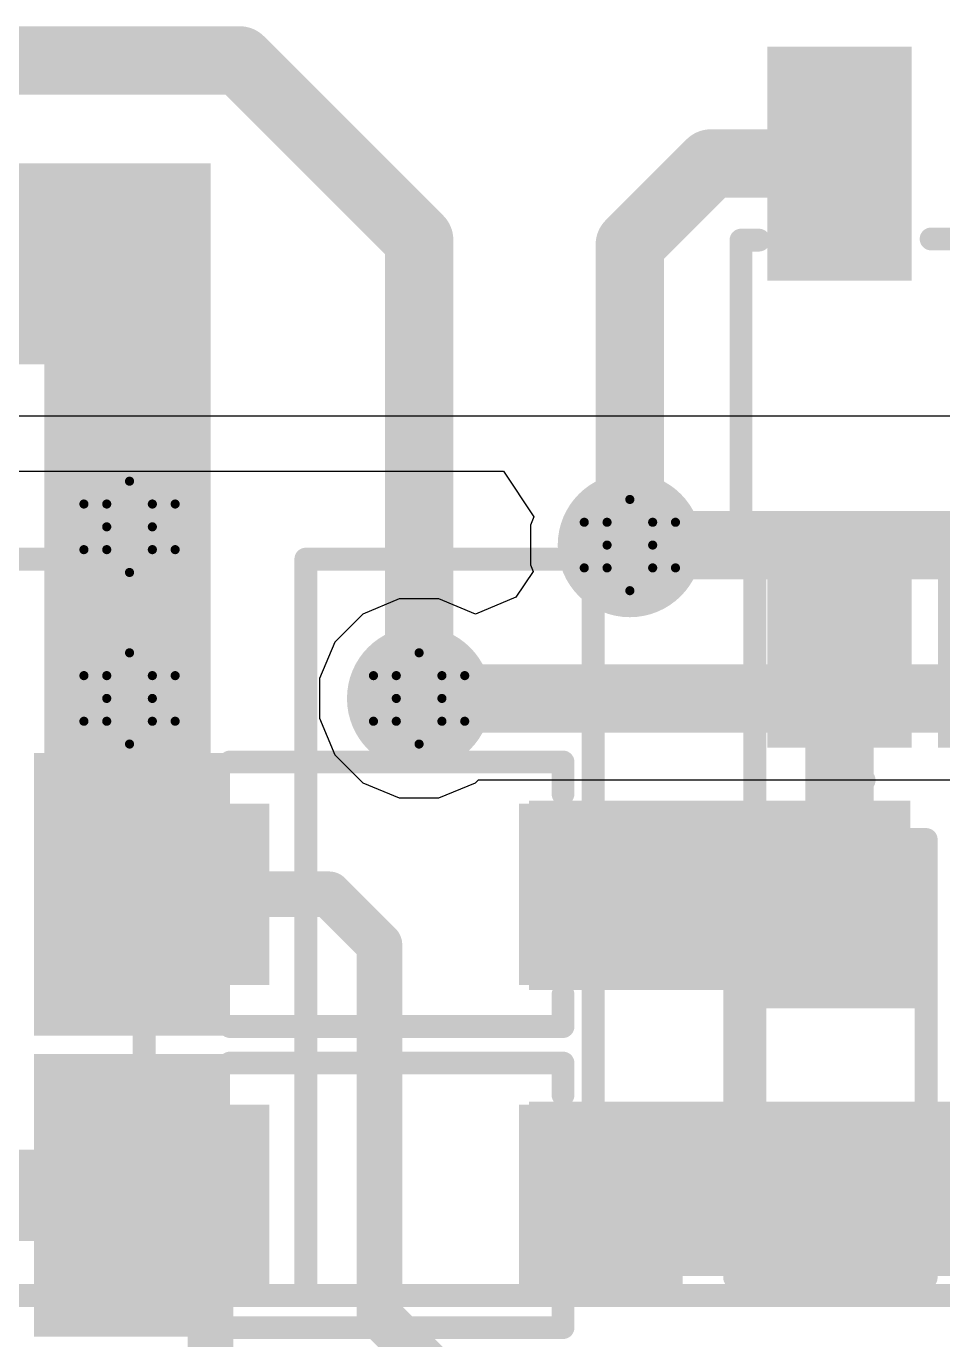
# Model space of a CAD drawing. Header units: inches. Extents: x -3 to 177, y -3 to 56.
# Drawn here: x 5.14 to 10.25, y 11.46 to 18.78 of the extents above; entities that cross this region are included whole.
import ezdxf

# ---------------------------------------------------------------- set-up
doc = ezdxf.new("R2010")
doc.units = ezdxf.units.IN
for name, color, linetype in [('Bottom Layer', 5, 'Continuous'), ('Bottom Overlay', 54, 'Continuous'), ('Bottom Solder', 6, 'Continuous'), ('Drill Drawing', 1, 'Continuous'), ('Top Layer', 1, 'Continuous'), ('Top Overlay', 2, 'Continuous'), ('Top Paste', 8, 'Continuous'), ('Top Solder', 216, 'Continuous'), ('Via Holes', 16, 'Continuous')]:
    doc.layers.add(name, color=color, linetype=linetype)

# ---------------------------------------------------------------- blocks, each defined once
blk = doc.blocks.new('SOT_23_5_1')
at = {"layer": 'Top Layer'}
for points in [[(-1.85, 1.25), (-0.75, 1.25), (-0.75, 0.65), (-1.85, 0.65)], [(0.75, 1.25), (1.85, 1.25), (1.85, 0.65), (0.75, 0.65)], [(-1.85, 0.3), (-0.75, 0.3), (-0.75, -0.3), (-1.85, -0.3)], [(-1.85, -0.65), (-0.75, -0.65), (-0.75, -1.25), (-1.85, -1.25)], [(0.75, -0.65), (1.85, -0.65), (1.85, -1.25), (0.75, -1.25)]]:
    blk.add_hatch(color=1, dxfattribs=at).paths.add_polyline_path(points)
at = {"layer": 'Top Paste'}
for points in [[(-1.85, 1.25), (-0.75, 1.25), (-0.75, 0.65), (-1.85, 0.65)], [(0.75, 1.25), (1.85, 1.25), (1.85, 0.65), (0.75, 0.65)], [(-1.85, 0.3), (-0.75, 0.3), (-0.75, -0.3), (-1.85, -0.3)], [(-1.85, -0.65), (-0.75, -0.65), (-0.75, -1.25), (-1.85, -1.25)], [(0.75, -0.65), (1.85, -0.65), (1.85, -1.25), (0.75, -1.25)]]:
    blk.add_hatch(color=8, dxfattribs=at).paths.add_polyline_path(points)
at = {"layer": 'Top Solder'}
for points in [[(-1.9516, 1.3516), (-0.6484, 1.3516), (-0.6484, 0.5484), (-1.9516, 0.5484)], [(0.6484, 1.3516), (1.9516, 1.3516), (1.9516, 0.5484), (0.6484, 0.5484)], [(-1.9516, 0.4016), (-0.6484, 0.4016), (-0.6484, -0.4016), (-1.9516, -0.4016)], [(-1.9516, -0.5484), (-0.6484, -0.5484), (-0.6484, -1.3516), (-1.9516, -1.3516)], [(0.6484, -0.5484), (1.9516, -0.5484), (1.9516, -1.3516), (0.6484, -1.3516)]]:
    blk.add_hatch(color=216, dxfattribs=at).paths.add_polyline_path(points)
at = {"layer": 'Top Overlay'}
for points in [[(-0.879, 1.4986, 0.127, 0.127, 0), (-0.879, 1.3986, 0.127, 0.127, 0)], [(-0.879, 1.4986, 0.127, 0.127, 0), (0.8736, 1.4986, 0.127, 0.127, 0)], [(0.8736, 1.4986, 0.127, 0.127, 0), (0.8736, 1.3986, 0.127, 0.127, 0)], [(-2.1336, 1.0668, 0.127, 0.127, 0), (-2.1336, 0.8128, 0.127, 0.127, 0)], [(-2.1336, 1.0668, 0.127, 0.127, 0), (-2.0066, 0.9398, 0.127, 0.127, 0)], [(-2.0066, 0.9398, 0.127, 0.127, 0), (-2.1336, 0.8128, 0.127, 0.127, 0)], [(0.88, 0.44, 0.127, 0.127, 0), (0.88, -0.418, 0.127, 0.127, 0)], [(-0.879, -1.3986, 0.127, 0.127, 0), (-0.879, -1.4986, 0.127, 0.127, 0)], [(0.8736, -1.3986, 0.127, 0.127, 0), (0.8736, -1.4986, 0.127, 0.127, 0)], [(-0.879, -1.4986, 0.127, 0.127, 0), (0.8736, -1.4986, 0.127, 0.127, 0)]]:
    blk.add_lwpolyline(points, format="xyseb", dxfattribs=at)
for points in [[(-0.9108, 1.4986, 0.0635, 0.0635, 1), (-0.8473, 1.4986, 0.0635, 0.0635, 1)], [(-0.9108, 1.4986, 0.0635, 0.0635, 1), (-0.8473, 1.4986, 0.0635, 0.0635, 1)], [(0.8418, 1.4986, 0.0635, 0.0635, 1), (0.9053, 1.4986, 0.0635, 0.0635, 1)], [(0.8418, 1.4986, 0.0635, 0.0635, 1), (0.9053, 1.4986, 0.0635, 0.0635, 1)], [(-0.9108, 1.3986, 0.0635, 0.0635, 1), (-0.8473, 1.3986, 0.0635, 0.0635, 1)], [(0.8418, 1.3986, 0.0635, 0.0635, 1), (0.9053, 1.3986, 0.0635, 0.0635, 1)], [(-2.1654, 1.0668, 0.0635, 0.0635, 1), (-2.1019, 1.0668, 0.0635, 0.0635, 1)], [(-2.1654, 1.0668, 0.0635, 0.0635, 1), (-2.1019, 1.0668, 0.0635, 0.0635, 1)], [(-2.0383, 0.9398, 0.0635, 0.0635, 1), (-1.9748, 0.9398, 0.0635, 0.0635, 1)], [(-2.0383, 0.9398, 0.0635, 0.0635, 1), (-1.9748, 0.9398, 0.0635, 0.0635, 1)], [(-2.1654, 0.8128, 0.0635, 0.0635, 1), (-2.1019, 0.8128, 0.0635, 0.0635, 1)], [(-2.1654, 0.8128, 0.0635, 0.0635, 1), (-2.1019, 0.8128, 0.0635, 0.0635, 1)], [(0.8483, 0.44, 0.0635, 0.0635, 1), (0.9118, 0.44, 0.0635, 0.0635, 1)], [(0.8483, -0.418, 0.0635, 0.0635, 1), (0.9118, -0.418, 0.0635, 0.0635, 1)], [(-0.9108, -1.3986, 0.0635, 0.0635, 1), (-0.8473, -1.3986, 0.0635, 0.0635, 1)], [(0.8418, -1.3986, 0.0635, 0.0635, 1), (0.9053, -1.3986, 0.0635, 0.0635, 1)], [(-0.9108, -1.4986, 0.0635, 0.0635, 1), (-0.8473, -1.4986, 0.0635, 0.0635, 1)], [(-0.9108, -1.4986, 0.0635, 0.0635, 1), (-0.8473, -1.4986, 0.0635, 0.0635, 1)], [(0.8418, -1.4986, 0.0635, 0.0635, 1), (0.9053, -1.4986, 0.0635, 0.0635, 1)], [(0.8418, -1.4986, 0.0635, 0.0635, 1), (0.9053, -1.4986, 0.0635, 0.0635, 1)]]:
    blk.add_lwpolyline(points, format="xyseb", close=True, dxfattribs=at)
blk = doc.blocks.new('SOD_323_8')
at = {"layer": 'Top Layer'}
for points in [[(-0.75, -0.45), (-1.55, -0.45), (-1.55, 0.45), (-0.75, 0.45)], [(1.55, -0.45), (0.75, -0.45), (0.75, 0.45), (1.55, 0.45)]]:
    blk.add_hatch(color=1, dxfattribs=at).paths.add_polyline_path(points)
at = {"layer": 'Top Overlay'}
for points in [[(-2.0066, 0.4826), (-0.9144, 0.4826), (-0.9144, 0.7874), (-2.0066, 0.7874)], [(-2.0066, -0.508), (-1.5748, -0.508), (-1.5748, 0.508), (-2.0066, 0.508)], [(-2.0066, -0.7874), (-0.9144, -0.7874), (-0.9144, -0.4826), (-2.0066, -0.4826)]]:
    blk.add_hatch(color=2, dxfattribs=at).paths.add_polyline_path(points)
at = {"layer": 'Top Paste'}
for points in [[(-0.75, -0.45), (-1.55, -0.45), (-1.55, 0.45), (-0.75, 0.45)], [(1.55, -0.45), (0.75, -0.45), (0.75, 0.45), (1.55, 0.45)]]:
    blk.add_hatch(color=8, dxfattribs=at).paths.add_polyline_path(points)
at = {"layer": 'Top Solder'}
for points in [[(-0.695, -0.505), (-1.605, -0.505), (-1.605, 0.505), (-0.695, 0.505)], [(1.605, -0.505), (0.695, -0.505), (0.695, 0.505), (1.605, 0.505)]]:
    blk.add_hatch(color=216, dxfattribs=at).paths.add_polyline_path(points)
at = {"layer": 'Top Overlay'}
for points in [[(-0.9144, 0.7366, 0.127, 0.127, 0), (0.9398, 0.7366, 0.127, 0.127, 0)], [(0.9398, 0.5588, 0.127, 0.127, 0), (0.9398, 0.7366, 0.127, 0.127, 0)], [(0.9398, -0.7366, 0.127, 0.127, 0), (0.9398, -0.5588, 0.127, 0.127, 0)], [(-0.9144, -0.7366, 0.127, 0.127, 0), (0.9398, -0.7366, 0.127, 0.127, 0)]]:
    blk.add_lwpolyline(points, format="xyseb", dxfattribs=at)
for points in [[(-0.9461, 0.7366, 0.0635, 0.0635, 1), (-0.8827, 0.7366, 0.0635, 0.0635, 1)], [(0.908, 0.7366, 0.0635, 0.0635, 1), (0.9715, 0.7366, 0.0635, 0.0635, 1)], [(0.908, 0.7366, 0.0635, 0.0635, 1), (0.9715, 0.7366, 0.0635, 0.0635, 1)], [(0.908, 0.5588, 0.0635, 0.0635, 1), (0.9715, 0.5588, 0.0635, 0.0635, 1)], [(0.908, -0.5588, 0.0635, 0.0635, 1), (0.9715, -0.5588, 0.0635, 0.0635, 1)], [(-0.9461, -0.7366, 0.0635, 0.0635, 1), (-0.8827, -0.7366, 0.0635, 0.0635, 1)], [(0.908, -0.7366, 0.0635, 0.0635, 1), (0.9715, -0.7366, 0.0635, 0.0635, 1)], [(0.908, -0.7366, 0.0635, 0.0635, 1), (0.9715, -0.7366, 0.0635, 0.0635, 1)]]:
    blk.add_lwpolyline(points, format="xyseb", close=True, dxfattribs=at)
blk = doc.blocks.new('SOD_323_9')
at = {"layer": 'Top Layer'}
for points in [[(-0.75, -0.45), (-1.55, -0.45), (-1.55, 0.45), (-0.75, 0.45)], [(1.55, -0.45), (0.75, -0.45), (0.75, 0.45), (1.55, 0.45)]]:
    blk.add_hatch(color=1, dxfattribs=at).paths.add_polyline_path(points)
at = {"layer": 'Top Overlay'}
for points in [[(-2.0066, 0.4826), (-0.9144, 0.4826), (-0.9144, 0.7874), (-2.0066, 0.7874)], [(-2.0066, -0.508), (-1.5748, -0.508), (-1.5748, 0.508), (-2.0066, 0.508)], [(-2.0066, -0.7874), (-0.9144, -0.7874), (-0.9144, -0.4826), (-2.0066, -0.4826)]]:
    blk.add_hatch(color=2, dxfattribs=at).paths.add_polyline_path(points)
at = {"layer": 'Top Paste'}
for points in [[(-0.75, -0.45), (-1.55, -0.45), (-1.55, 0.45), (-0.75, 0.45)], [(1.55, -0.45), (0.75, -0.45), (0.75, 0.45), (1.55, 0.45)]]:
    blk.add_hatch(color=8, dxfattribs=at).paths.add_polyline_path(points)
at = {"layer": 'Top Solder'}
for points in [[(-0.695, -0.505), (-1.605, -0.505), (-1.605, 0.505), (-0.695, 0.505)], [(1.605, -0.505), (0.695, -0.505), (0.695, 0.505), (1.605, 0.505)]]:
    blk.add_hatch(color=216, dxfattribs=at).paths.add_polyline_path(points)
at = {"layer": 'Top Overlay'}
for points in [[(-0.9144, 0.7366, 0.127, 0.127, 0), (0.9398, 0.7366, 0.127, 0.127, 0)], [(0.9398, 0.5588, 0.127, 0.127, 0), (0.9398, 0.7366, 0.127, 0.127, 0)], [(0.9398, -0.7366, 0.127, 0.127, 0), (0.9398, -0.5588, 0.127, 0.127, 0)], [(-0.9144, -0.7366, 0.127, 0.127, 0), (0.9398, -0.7366, 0.127, 0.127, 0)]]:
    blk.add_lwpolyline(points, format="xyseb", dxfattribs=at)
for points in [[(-0.9461, 0.7366, 0.0635, 0.0635, 1), (-0.8827, 0.7366, 0.0635, 0.0635, 1)], [(0.908, 0.7366, 0.0635, 0.0635, 1), (0.9715, 0.7366, 0.0635, 0.0635, 1)], [(0.908, 0.7366, 0.0635, 0.0635, 1), (0.9715, 0.7366, 0.0635, 0.0635, 1)], [(0.908, 0.5588, 0.0635, 0.0635, 1), (0.9715, 0.5588, 0.0635, 0.0635, 1)], [(0.908, -0.5588, 0.0635, 0.0635, 1), (0.9715, -0.5588, 0.0635, 0.0635, 1)], [(-0.9461, -0.7366, 0.0635, 0.0635, 1), (-0.8827, -0.7366, 0.0635, 0.0635, 1)], [(0.908, -0.7366, 0.0635, 0.0635, 1), (0.9715, -0.7366, 0.0635, 0.0635, 1)], [(0.908, -0.7366, 0.0635, 0.0635, 1), (0.9715, -0.7366, 0.0635, 0.0635, 1)]]:
    blk.add_lwpolyline(points, format="xyseb", close=True, dxfattribs=at)
blk = doc.blocks.new('R___0603_15')
at = {"layer": 'Top Layer'}
for points in [[(-0.381, 0.4445), (-0.381, -0.4445), (-1.143, -0.4445), (-1.143, 0.4445)], [(1.143, 0.4445), (1.143, -0.4445), (0.381, -0.4445), (0.381, 0.4445)]]:
    blk.add_hatch(color=1, dxfattribs=at).paths.add_polyline_path(points)
at = {"layer": 'Top Paste'}
for points in [[(-0.381, 0.4445), (-0.381, -0.4445), (-1.143, -0.4445), (-1.143, 0.4445)], [(1.143, 0.4445), (1.143, -0.4445), (0.381, -0.4445), (0.381, 0.4445)]]:
    blk.add_hatch(color=8, dxfattribs=at).paths.add_polyline_path(points)
at = {"layer": 'Top Solder'}
for points in [[(-0.2794, 0.5461), (-0.2794, -0.5461), (-1.2446, -0.5461), (-1.2446, 0.5461)], [(1.2446, 0.5461), (1.2446, -0.5461), (0.2794, -0.5461), (0.2794, 0.5461)]]:
    blk.add_hatch(color=216, dxfattribs=at).paths.add_polyline_path(points)
at = {"layer": 'Top Overlay'}
for points in [[(-1.2192, 0.5334, 0.127, 0.127, 0), (1.2192, 0.5334, 0.127, 0.127, 0)], [(-1.2192, 0.5334, 0.127, 0.127, 0), (-1.2192, -0.5334, 0.127, 0.127, 0)], [(1.2192, 0.5334, 0.127, 0.127, 0), (1.2192, -0.5334, 0.127, 0.127, 0)], [(-1.2192, -0.5334, 0.127, 0.127, 0), (1.2192, -0.5334, 0.127, 0.127, 0)]]:
    blk.add_lwpolyline(points, format="xyseb", dxfattribs=at)
for points in [[(-1.25095, 0.5334, 0.0635, 0.0635, 1), (-1.18745, 0.5334, 0.0635, 0.0635, 1)], [(-1.25095, 0.5334, 0.0635, 0.0635, 1), (-1.18745, 0.5334, 0.0635, 0.0635, 1)], [(1.18745, 0.5334, 0.0635, 0.0635, 1), (1.25095, 0.5334, 0.0635, 0.0635, 1)], [(1.18745, 0.5334, 0.0635, 0.0635, 1), (1.25095, 0.5334, 0.0635, 0.0635, 1)], [(-1.25095, -0.5334, 0.0635, 0.0635, 1), (-1.18745, -0.5334, 0.0635, 0.0635, 1)], [(-1.25095, -0.5334, 0.0635, 0.0635, 1), (-1.18745, -0.5334, 0.0635, 0.0635, 1)], [(1.18745, -0.5334, 0.0635, 0.0635, 1), (1.25095, -0.5334, 0.0635, 0.0635, 1)], [(1.18745, -0.5334, 0.0635, 0.0635, 1), (1.25095, -0.5334, 0.0635, 0.0635, 1)]]:
    blk.add_lwpolyline(points, format="xyseb", close=True, dxfattribs=at)
blk = doc.blocks.new('B01_A_7P_R4_MALE_B_20')
at = {"layer": 'Bottom Overlay'}
for points in [[(-5.8, 6.8112, 0.127, 0.127, 0), (-4.2, 6.8112, 0.127, 0.127, 0)], [(-4.2, 2.7112, 0.127, 0.127, 0), (-4.2, 6.8112, 0.127, 0.127, 0)], [(-3.3, 6.8112, 0.127, 0.127, 0), (-1.7, 6.8112, 0.127, 0.127, 0)], [(-3.3, 2.7112, 0.127, 0.127, 0), (-3.3, 6.8112, 0.127, 0.127, 0)], [(-1.7, 2.7112, 0.127, 0.127, 0), (-1.7, 6.8112, 0.127, 0.127, 0)], [(-0.8, 6.8112, 0.127, 0.127, 0), (0.8, 6.8112, 0.127, 0.127, 0)], [(-0.8, 2.7112, 0.127, 0.127, 0), (-0.8, 6.8112, 0.127, 0.127, 0)], [(-9.75, 2.7112, 0.127, 0.127, 0), (0, 2.7112, 0.127, 0.127, 0)], [(0, 2.7112, 0.127, 0.127, 0), (9.75, 2.7112, 0.127, 0.127, 0)]]:
    blk.add_lwpolyline(points, format="xyseb", dxfattribs=at)
for points in [[(-4.2317, 6.8112, 0.0635, 0.0635, 1), (-4.1682, 6.8112, 0.0635, 0.0635, 1)], [(-4.2317, 6.8112, 0.0635, 0.0635, 1), (-4.1682, 6.8112, 0.0635, 0.0635, 1)], [(-3.3318, 6.8112, 0.0635, 0.0635, 1), (-3.2683, 6.8112, 0.0635, 0.0635, 1)], [(-3.3318, 6.8112, 0.0635, 0.0635, 1), (-3.2683, 6.8112, 0.0635, 0.0635, 1)], [(-1.7317, 6.8112, 0.0635, 0.0635, 1), (-1.6682, 6.8112, 0.0635, 0.0635, 1)], [(-1.7317, 6.8112, 0.0635, 0.0635, 1), (-1.6682, 6.8112, 0.0635, 0.0635, 1)], [(-0.8318, 6.8112, 0.0635, 0.0635, 1), (-0.7683, 6.8112, 0.0635, 0.0635, 1)], [(-0.8318, 6.8112, 0.0635, 0.0635, 1), (-0.7683, 6.8112, 0.0635, 0.0635, 1)], [(-4.2317, 2.7112, 0.0635, 0.0635, 1), (-4.1682, 2.7112, 0.0635, 0.0635, 1)], [(-3.3318, 2.7112, 0.0635, 0.0635, 1), (-3.2683, 2.7112, 0.0635, 0.0635, 1)], [(-1.7317, 2.7112, 0.0635, 0.0635, 1), (-1.6682, 2.7112, 0.0635, 0.0635, 1)], [(-0.8318, 2.7112, 0.0635, 0.0635, 1), (-0.7683, 2.7112, 0.0635, 0.0635, 1)], [(-0.0318, 2.7112, 0.0635, 0.0635, 1), (0.0318, 2.7112, 0.0635, 0.0635, 1)], [(-0.0318, 2.7112, 0.0635, 0.0635, 1), (0.0318, 2.7112, 0.0635, 0.0635, 1)]]:
    blk.add_lwpolyline(points, format="xyseb", close=True, dxfattribs=at)

msp = doc.modelspace()

# ---------------------------------------------------------------- hatches: boundary and pattern name
at = {"layer": 'Bottom Layer'}
h = msp.add_hatch(color=5, dxfattribs=at)
edge = h.paths.add_edge_path()
edge.add_arc((5.7183, 15.991), 0.3, 0, 360)
h = msp.add_hatch(color=5, dxfattribs=at)
edge = h.paths.add_edge_path()
edge.add_arc((8.504, 15.8894), 0.3, 0, 360)
h = msp.add_hatch(color=5, dxfattribs=at)
edge = h.paths.add_edge_path()
edge.add_arc((5.7183, 15.0355), 0.3, 0, 360)
h = msp.add_hatch(color=5, dxfattribs=at)
edge = h.paths.add_edge_path()
edge.add_arc((7.3305, 15.0355), 0.3, 0, 360)
at = {"layer": 'Bottom Solder'}
h = msp.add_hatch(color=6, dxfattribs=at)
edge = h.paths.add_edge_path()
edge.add_arc((5.7183, 15.991), 0.4016, 0, 360)
h = msp.add_hatch(color=6, dxfattribs=at)
edge = h.paths.add_edge_path()
edge.add_arc((8.504, 15.8894), 0.4016, 0, 360)
h = msp.add_hatch(color=6, dxfattribs=at)
edge = h.paths.add_edge_path()
edge.add_arc((5.7183, 15.0355), 0.4016, 0, 360)
h = msp.add_hatch(color=6, dxfattribs=at)
edge = h.paths.add_edge_path()
edge.add_arc((7.3305, 15.0355), 0.4016, 0, 360)
at = {"layer": 'Top Layer'}
for points in [[(2.7546, 16.8958), (6.1691, 16.8958), (6.1691, 18.0145), (2.7546, 18.0145)], [(5.2445, 14.7309), (6.1691, 14.7309), (6.1691, 18.0145), (5.2445, 18.0145)], [(7.9421, 13.4118), (10.065, 13.4118), (10.065, 14.4659), (7.9421, 14.4659)], [(7.9421, 11.8188), (11.2078, 11.8188), (11.2078, 12.7895), (7.9421, 12.7895)]]:
    msp.add_hatch(color=1, dxfattribs=at).paths.add_polyline_path(points)
h = msp.add_hatch(color=1, dxfattribs=at)
edge = h.paths.add_edge_path()
edge.add_arc((5.7183, 15.991), 0.3, 0, 360)
h = msp.add_hatch(color=1, dxfattribs=at)
edge = h.paths.add_edge_path()
edge.add_arc((8.504, 15.8894), 0.3, 0, 360)
h = msp.add_hatch(color=1, dxfattribs=at)
edge = h.paths.add_edge_path()
edge.add_arc((5.7183, 15.0355), 0.3, 0, 360)
h = msp.add_hatch(color=1, dxfattribs=at)
edge = h.paths.add_edge_path()
edge.add_arc((7.3305, 15.0355), 0.3, 0, 360)
at = {"layer": 'Top Solder'}
h = msp.add_hatch(color=216, dxfattribs=at)
edge = h.paths.add_edge_path()
edge.add_arc((5.7183, 15.991), 0.4016, 0, 360)
h = msp.add_hatch(color=216, dxfattribs=at)
edge = h.paths.add_edge_path()
edge.add_arc((8.504, 15.8894), 0.4016, 0, 360)
h = msp.add_hatch(color=216, dxfattribs=at)
edge = h.paths.add_edge_path()
edge.add_arc((5.7183, 15.0355), 0.4016, 0, 360)
h = msp.add_hatch(color=216, dxfattribs=at)
edge = h.paths.add_edge_path()
edge.add_arc((7.3305, 15.0355), 0.4016, 0, 360)
at = {"layer": 'Via Holes'}
h = msp.add_hatch(color=7, dxfattribs=at)
edge = h.paths.add_edge_path()
edge.add_arc((5.7183, 15.991), 0.15, 0, 360)
h = msp.add_hatch(color=7, dxfattribs=at)
edge = h.paths.add_edge_path()
edge.add_arc((8.504, 15.8894), 0.15, 0, 360)
h = msp.add_hatch(color=7, dxfattribs=at)
edge = h.paths.add_edge_path()
edge.add_arc((5.7183, 15.0355), 0.15, 0, 360)
h = msp.add_hatch(color=7, dxfattribs=at)
edge = h.paths.add_edge_path()
edge.add_arc((7.3305, 15.0355), 0.15, 0, 360)

# ---------------------------------------------------------------- linework, layer by layer
at = {"layer": 'Bottom Layer'}
for p, q in [((22.241, 16.6064), (1.7066, 16.6064)), ((2.0519, 16.3016), (7.8009, 16.3016)), ((7.8009, 16.3016), (7.9699, 16.0476)), ((7.9699, 16.0476), (7.95, 15.9996)), ((7.95, 15.9996), (7.95, 15.7792)), ((7.9651, 15.7427), (7.8691, 15.599)), ((7.95, 15.7792), (7.9651, 15.7427)), ((7.2203, 15.5895), (7.0167, 15.5052)), ((7.4407, 15.5895), (7.2203, 15.5895)), ((7.6443, 15.5052), (7.4407, 15.5895)), ((7.8691, 15.599), (7.6443, 15.5052)), ((7.0167, 15.5052), (6.8609, 15.3493)), ((6.8609, 15.3493), (6.7765, 15.1457)), ((6.7765, 15.1457), (6.7765, 14.9253)), ((6.7765, 14.9253), (6.8609, 14.7217)), ((6.8609, 14.7217), (7.0167, 14.5659)), ((7.0167, 14.5659), (7.2203, 14.4815)), ((7.4407, 14.4815), (7.6443, 14.5659)), ((7.6443, 14.5659), (7.6608, 14.5823)), ((7.6608, 14.5823), (16.3603, 14.5823)), ((7.2203, 14.4815), (7.4407, 14.4815))]:
    msp.add_line(p, q, dxfattribs=at)
for points in [[(8.504, 15.8894, 0.381, 0.381, 0), (17.1108, 15.8894, 0.381, 0.381, 0)], [(7.3305, 15.0355, 0.381, 0.381, 0), (16.6905, 15.0355, 0.381, 0.381, 0)]]:
    msp.add_lwpolyline(points, format="xyseb", dxfattribs=at)
for points in [[(8.4088, 15.8894, 0.1905, 0.1905, 1), (8.5993, 15.8894, 0.1905, 0.1905, 1)], [(7.2353, 15.0355, 0.1905, 0.1905, 1), (7.4258, 15.0355, 0.1905, 0.1905, 1)]]:
    msp.add_lwpolyline(points, format="xyseb", close=True, dxfattribs=at)
at = {"layer": 'Drill Drawing'}
for points in [[(5.5913, 16.118, 0.0508, 0.0508, 0), (5.7183, 16.245, 0.0508, 0.0508, 0)], [(5.7183, 16.245, 0.0508, 0.0508, 0), (5.8453, 16.118, 0.0508, 0.0508, 0)], [(8.377, 16.0164, 0.0508, 0.0508, 0), (8.504, 16.1434, 0.0508, 0.0508, 0)], [(8.504, 16.1434, 0.0508, 0.0508, 0), (8.631, 16.0164, 0.0508, 0.0508, 0)], [(5.4643, 16.118, 0.0508, 0.0508, 0), (5.5913, 15.991, 0.0508, 0.0508, 0)], [(5.4643, 16.118, 0.0508, 0.0508, 0), (5.5913, 16.118, 0.0508, 0.0508, 0)], [(5.8453, 16.118, 0.0508, 0.0508, 0), (5.9723, 16.118, 0.0508, 0.0508, 0)], [(5.8453, 15.991, 0.0508, 0.0508, 0), (5.9723, 16.118, 0.0508, 0.0508, 0)], [(5.4643, 15.864, 0.0508, 0.0508, 0), (5.5913, 15.991, 0.0508, 0.0508, 0)], [(5.8453, 15.991, 0.0508, 0.0508, 0), (5.9723, 15.864, 0.0508, 0.0508, 0)], [(8.25, 16.0164, 0.0508, 0.0508, 0), (8.377, 15.8894, 0.0508, 0.0508, 0)], [(8.25, 16.0164, 0.0508, 0.0508, 0), (8.377, 16.0164, 0.0508, 0.0508, 0)], [(8.631, 16.0164, 0.0508, 0.0508, 0), (8.758, 16.0164, 0.0508, 0.0508, 0)], [(8.631, 15.8894, 0.0508, 0.0508, 0), (8.758, 16.0164, 0.0508, 0.0508, 0)], [(5.4643, 15.864, 0.0508, 0.0508, 0), (5.5913, 15.864, 0.0508, 0.0508, 0)], [(5.5913, 15.864, 0.0508, 0.0508, 0), (5.7183, 15.737, 0.0508, 0.0508, 0)], [(5.7183, 15.737, 0.0508, 0.0508, 0), (5.8453, 15.864, 0.0508, 0.0508, 0)], [(5.8453, 15.864, 0.0508, 0.0508, 0), (5.9723, 15.864, 0.0508, 0.0508, 0)], [(8.25, 15.7624, 0.0508, 0.0508, 0), (8.377, 15.8894, 0.0508, 0.0508, 0)], [(8.631, 15.8894, 0.0508, 0.0508, 0), (8.758, 15.7624, 0.0508, 0.0508, 0)], [(8.25, 15.7624, 0.0508, 0.0508, 0), (8.377, 15.7624, 0.0508, 0.0508, 0)], [(8.377, 15.7624, 0.0508, 0.0508, 0), (8.504, 15.6354, 0.0508, 0.0508, 0)], [(8.504, 15.6354, 0.0508, 0.0508, 0), (8.631, 15.7624, 0.0508, 0.0508, 0)], [(8.631, 15.7624, 0.0508, 0.0508, 0), (8.758, 15.7624, 0.0508, 0.0508, 0)], [(5.5913, 15.1625, 0.0508, 0.0508, 0), (5.7183, 15.2895, 0.0508, 0.0508, 0)], [(5.7183, 15.2895, 0.0508, 0.0508, 0), (5.8453, 15.1625, 0.0508, 0.0508, 0)], [(7.2035, 15.1625, 0.0508, 0.0508, 0), (7.3305, 15.2895, 0.0508, 0.0508, 0)], [(7.3305, 15.2895, 0.0508, 0.0508, 0), (7.4575, 15.1625, 0.0508, 0.0508, 0)], [(5.4643, 15.1625, 0.0508, 0.0508, 0), (5.5913, 15.0355, 0.0508, 0.0508, 0)], [(5.4643, 15.1625, 0.0508, 0.0508, 0), (5.5913, 15.1625, 0.0508, 0.0508, 0)], [(5.8453, 15.1625, 0.0508, 0.0508, 0), (5.9723, 15.1625, 0.0508, 0.0508, 0)], [(5.8453, 15.0355, 0.0508, 0.0508, 0), (5.9723, 15.1625, 0.0508, 0.0508, 0)], [(7.0765, 15.1625, 0.0508, 0.0508, 0), (7.2035, 15.0355, 0.0508, 0.0508, 0)], [(7.0765, 15.1625, 0.0508, 0.0508, 0), (7.2035, 15.1625, 0.0508, 0.0508, 0)], [(7.4575, 15.1625, 0.0508, 0.0508, 0), (7.5845, 15.1625, 0.0508, 0.0508, 0)], [(7.4575, 15.0355, 0.0508, 0.0508, 0), (7.5845, 15.1625, 0.0508, 0.0508, 0)], [(5.4643, 14.9085, 0.0508, 0.0508, 0), (5.5913, 15.0355, 0.0508, 0.0508, 0)], [(5.8453, 15.0355, 0.0508, 0.0508, 0), (5.9723, 14.9085, 0.0508, 0.0508, 0)], [(7.0765, 14.9085, 0.0508, 0.0508, 0), (7.2035, 15.0355, 0.0508, 0.0508, 0)], [(7.4575, 15.0355, 0.0508, 0.0508, 0), (7.5845, 14.9085, 0.0508, 0.0508, 0)], [(5.4643, 14.9085, 0.0508, 0.0508, 0), (5.5913, 14.9085, 0.0508, 0.0508, 0)], [(5.5913, 14.9085, 0.0508, 0.0508, 0), (5.7183, 14.7815, 0.0508, 0.0508, 0)], [(5.7183, 14.7815, 0.0508, 0.0508, 0), (5.8453, 14.9085, 0.0508, 0.0508, 0)], [(5.8453, 14.9085, 0.0508, 0.0508, 0), (5.9723, 14.9085, 0.0508, 0.0508, 0)], [(7.0765, 14.9085, 0.0508, 0.0508, 0), (7.2035, 14.9085, 0.0508, 0.0508, 0)], [(7.2035, 14.9085, 0.0508, 0.0508, 0), (7.3305, 14.7815, 0.0508, 0.0508, 0)], [(7.3305, 14.7815, 0.0508, 0.0508, 0), (7.4575, 14.9085, 0.0508, 0.0508, 0)], [(7.4575, 14.9085, 0.0508, 0.0508, 0), (7.5845, 14.9085, 0.0508, 0.0508, 0)]]:
    msp.add_lwpolyline(points, format="xyseb", dxfattribs=at)
for points in [[(5.7056, 16.245, 0.0254, 0.0254, 1), (5.731, 16.245, 0.0254, 0.0254, 1)], [(5.7056, 16.245, 0.0254, 0.0254, 1), (5.731, 16.245, 0.0254, 0.0254, 1)], [(8.4913, 16.1434, 0.0254, 0.0254, 1), (8.5167, 16.1434, 0.0254, 0.0254, 1)], [(8.4913, 16.1434, 0.0254, 0.0254, 1), (8.5167, 16.1434, 0.0254, 0.0254, 1)], [(5.4516, 16.118, 0.0254, 0.0254, 1), (5.477, 16.118, 0.0254, 0.0254, 1)], [(5.4516, 16.118, 0.0254, 0.0254, 1), (5.477, 16.118, 0.0254, 0.0254, 1)], [(5.5786, 16.118, 0.0254, 0.0254, 1), (5.604, 16.118, 0.0254, 0.0254, 1)], [(5.5786, 16.118, 0.0254, 0.0254, 1), (5.604, 16.118, 0.0254, 0.0254, 1)], [(5.8326, 16.118, 0.0254, 0.0254, 1), (5.858, 16.118, 0.0254, 0.0254, 1)], [(5.8326, 16.118, 0.0254, 0.0254, 1), (5.858, 16.118, 0.0254, 0.0254, 1)], [(5.9596, 16.118, 0.0254, 0.0254, 1), (5.985, 16.118, 0.0254, 0.0254, 1)], [(5.9596, 16.118, 0.0254, 0.0254, 1), (5.985, 16.118, 0.0254, 0.0254, 1)], [(5.5786, 15.991, 0.0254, 0.0254, 1), (5.604, 15.991, 0.0254, 0.0254, 1)], [(5.5786, 15.991, 0.0254, 0.0254, 1), (5.604, 15.991, 0.0254, 0.0254, 1)], [(5.8326, 15.991, 0.0254, 0.0254, 1), (5.858, 15.991, 0.0254, 0.0254, 1)], [(5.8326, 15.991, 0.0254, 0.0254, 1), (5.858, 15.991, 0.0254, 0.0254, 1)], [(8.2373, 16.0164, 0.0254, 0.0254, 1), (8.2627, 16.0164, 0.0254, 0.0254, 1)], [(8.2373, 16.0164, 0.0254, 0.0254, 1), (8.2627, 16.0164, 0.0254, 0.0254, 1)], [(8.3643, 16.0164, 0.0254, 0.0254, 1), (8.3897, 16.0164, 0.0254, 0.0254, 1)], [(8.3643, 16.0164, 0.0254, 0.0254, 1), (8.3897, 16.0164, 0.0254, 0.0254, 1)], [(8.6183, 16.0164, 0.0254, 0.0254, 1), (8.6437, 16.0164, 0.0254, 0.0254, 1)], [(8.6183, 16.0164, 0.0254, 0.0254, 1), (8.6437, 16.0164, 0.0254, 0.0254, 1)], [(8.7453, 16.0164, 0.0254, 0.0254, 1), (8.7707, 16.0164, 0.0254, 0.0254, 1)], [(8.7453, 16.0164, 0.0254, 0.0254, 1), (8.7707, 16.0164, 0.0254, 0.0254, 1)], [(5.4516, 15.864, 0.0254, 0.0254, 1), (5.477, 15.864, 0.0254, 0.0254, 1)], [(5.4516, 15.864, 0.0254, 0.0254, 1), (5.477, 15.864, 0.0254, 0.0254, 1)], [(5.5786, 15.864, 0.0254, 0.0254, 1), (5.604, 15.864, 0.0254, 0.0254, 1)], [(5.5786, 15.864, 0.0254, 0.0254, 1), (5.604, 15.864, 0.0254, 0.0254, 1)], [(5.8326, 15.864, 0.0254, 0.0254, 1), (5.858, 15.864, 0.0254, 0.0254, 1)], [(5.8326, 15.864, 0.0254, 0.0254, 1), (5.858, 15.864, 0.0254, 0.0254, 1)], [(5.9596, 15.864, 0.0254, 0.0254, 1), (5.985, 15.864, 0.0254, 0.0254, 1)], [(5.9596, 15.864, 0.0254, 0.0254, 1), (5.985, 15.864, 0.0254, 0.0254, 1)], [(8.3643, 15.8894, 0.0254, 0.0254, 1), (8.3897, 15.8894, 0.0254, 0.0254, 1)], [(8.3643, 15.8894, 0.0254, 0.0254, 1), (8.3897, 15.8894, 0.0254, 0.0254, 1)], [(8.6183, 15.8894, 0.0254, 0.0254, 1), (8.6437, 15.8894, 0.0254, 0.0254, 1)], [(8.6183, 15.8894, 0.0254, 0.0254, 1), (8.6437, 15.8894, 0.0254, 0.0254, 1)], [(5.7056, 15.737, 0.0254, 0.0254, 1), (5.731, 15.737, 0.0254, 0.0254, 1)], [(5.7056, 15.737, 0.0254, 0.0254, 1), (5.731, 15.737, 0.0254, 0.0254, 1)], [(8.2373, 15.7624, 0.0254, 0.0254, 1), (8.2627, 15.7624, 0.0254, 0.0254, 1)], [(8.2373, 15.7624, 0.0254, 0.0254, 1), (8.2627, 15.7624, 0.0254, 0.0254, 1)], [(8.3643, 15.7624, 0.0254, 0.0254, 1), (8.3897, 15.7624, 0.0254, 0.0254, 1)], [(8.3643, 15.7624, 0.0254, 0.0254, 1), (8.3897, 15.7624, 0.0254, 0.0254, 1)], [(8.6183, 15.7624, 0.0254, 0.0254, 1), (8.6437, 15.7624, 0.0254, 0.0254, 1)], [(8.6183, 15.7624, 0.0254, 0.0254, 1), (8.6437, 15.7624, 0.0254, 0.0254, 1)], [(8.7453, 15.7624, 0.0254, 0.0254, 1), (8.7707, 15.7624, 0.0254, 0.0254, 1)], [(8.7453, 15.7624, 0.0254, 0.0254, 1), (8.7707, 15.7624, 0.0254, 0.0254, 1)], [(8.4913, 15.6354, 0.0254, 0.0254, 1), (8.5167, 15.6354, 0.0254, 0.0254, 1)], [(8.4913, 15.6354, 0.0254, 0.0254, 1), (8.5167, 15.6354, 0.0254, 0.0254, 1)], [(5.7056, 15.2895, 0.0254, 0.0254, 1), (5.731, 15.2895, 0.0254, 0.0254, 1)], [(5.7056, 15.2895, 0.0254, 0.0254, 1), (5.731, 15.2895, 0.0254, 0.0254, 1)], [(7.3178, 15.2895, 0.0254, 0.0254, 1), (7.3432, 15.2895, 0.0254, 0.0254, 1)], [(7.3178, 15.2895, 0.0254, 0.0254, 1), (7.3432, 15.2895, 0.0254, 0.0254, 1)], [(5.4516, 15.1625, 0.0254, 0.0254, 1), (5.477, 15.1625, 0.0254, 0.0254, 1)], [(5.4516, 15.1625, 0.0254, 0.0254, 1), (5.477, 15.1625, 0.0254, 0.0254, 1)], [(5.5786, 15.1625, 0.0254, 0.0254, 1), (5.604, 15.1625, 0.0254, 0.0254, 1)], [(5.5786, 15.1625, 0.0254, 0.0254, 1), (5.604, 15.1625, 0.0254, 0.0254, 1)], [(5.8326, 15.1625, 0.0254, 0.0254, 1), (5.858, 15.1625, 0.0254, 0.0254, 1)], [(5.8326, 15.1625, 0.0254, 0.0254, 1), (5.858, 15.1625, 0.0254, 0.0254, 1)], [(5.9596, 15.1625, 0.0254, 0.0254, 1), (5.985, 15.1625, 0.0254, 0.0254, 1)], [(5.9596, 15.1625, 0.0254, 0.0254, 1), (5.985, 15.1625, 0.0254, 0.0254, 1)], [(7.0638, 15.1625, 0.0254, 0.0254, 1), (7.0892, 15.1625, 0.0254, 0.0254, 1)], [(7.0638, 15.1625, 0.0254, 0.0254, 1), (7.0892, 15.1625, 0.0254, 0.0254, 1)], [(7.1908, 15.1625, 0.0254, 0.0254, 1), (7.2162, 15.1625, 0.0254, 0.0254, 1)], [(7.1908, 15.1625, 0.0254, 0.0254, 1), (7.2162, 15.1625, 0.0254, 0.0254, 1)], [(7.4448, 15.1625, 0.0254, 0.0254, 1), (7.4702, 15.1625, 0.0254, 0.0254, 1)], [(7.4448, 15.1625, 0.0254, 0.0254, 1), (7.4702, 15.1625, 0.0254, 0.0254, 1)], [(7.5718, 15.1625, 0.0254, 0.0254, 1), (7.5972, 15.1625, 0.0254, 0.0254, 1)], [(7.5718, 15.1625, 0.0254, 0.0254, 1), (7.5972, 15.1625, 0.0254, 0.0254, 1)], [(5.5786, 15.0355, 0.0254, 0.0254, 1), (5.604, 15.0355, 0.0254, 0.0254, 1)], [(5.5786, 15.0355, 0.0254, 0.0254, 1), (5.604, 15.0355, 0.0254, 0.0254, 1)], [(5.8326, 15.0355, 0.0254, 0.0254, 1), (5.858, 15.0355, 0.0254, 0.0254, 1)], [(5.8326, 15.0355, 0.0254, 0.0254, 1), (5.858, 15.0355, 0.0254, 0.0254, 1)], [(7.1908, 15.0355, 0.0254, 0.0254, 1), (7.2162, 15.0355, 0.0254, 0.0254, 1)], [(7.1908, 15.0355, 0.0254, 0.0254, 1), (7.2162, 15.0355, 0.0254, 0.0254, 1)], [(7.4448, 15.0355, 0.0254, 0.0254, 1), (7.4702, 15.0355, 0.0254, 0.0254, 1)], [(7.4448, 15.0355, 0.0254, 0.0254, 1), (7.4702, 15.0355, 0.0254, 0.0254, 1)], [(5.4516, 14.9085, 0.0254, 0.0254, 1), (5.477, 14.9085, 0.0254, 0.0254, 1)], [(5.4516, 14.9085, 0.0254, 0.0254, 1), (5.477, 14.9085, 0.0254, 0.0254, 1)], [(5.5786, 14.9085, 0.0254, 0.0254, 1), (5.604, 14.9085, 0.0254, 0.0254, 1)], [(5.5786, 14.9085, 0.0254, 0.0254, 1), (5.604, 14.9085, 0.0254, 0.0254, 1)], [(5.8326, 14.9085, 0.0254, 0.0254, 1), (5.858, 14.9085, 0.0254, 0.0254, 1)], [(5.8326, 14.9085, 0.0254, 0.0254, 1), (5.858, 14.9085, 0.0254, 0.0254, 1)], [(5.9596, 14.9085, 0.0254, 0.0254, 1), (5.985, 14.9085, 0.0254, 0.0254, 1)], [(5.9596, 14.9085, 0.0254, 0.0254, 1), (5.985, 14.9085, 0.0254, 0.0254, 1)], [(7.0638, 14.9085, 0.0254, 0.0254, 1), (7.0892, 14.9085, 0.0254, 0.0254, 1)], [(7.0638, 14.9085, 0.0254, 0.0254, 1), (7.0892, 14.9085, 0.0254, 0.0254, 1)], [(7.1908, 14.9085, 0.0254, 0.0254, 1), (7.2162, 14.9085, 0.0254, 0.0254, 1)], [(7.1908, 14.9085, 0.0254, 0.0254, 1), (7.2162, 14.9085, 0.0254, 0.0254, 1)], [(7.4448, 14.9085, 0.0254, 0.0254, 1), (7.4702, 14.9085, 0.0254, 0.0254, 1)], [(7.4448, 14.9085, 0.0254, 0.0254, 1), (7.4702, 14.9085, 0.0254, 0.0254, 1)], [(7.5718, 14.9085, 0.0254, 0.0254, 1), (7.5972, 14.9085, 0.0254, 0.0254, 1)], [(7.5718, 14.9085, 0.0254, 0.0254, 1), (7.5972, 14.9085, 0.0254, 0.0254, 1)], [(5.7056, 14.7815, 0.0254, 0.0254, 1), (5.731, 14.7815, 0.0254, 0.0254, 1)], [(5.7056, 14.7815, 0.0254, 0.0254, 1), (5.731, 14.7815, 0.0254, 0.0254, 1)], [(7.3178, 14.7815, 0.0254, 0.0254, 1), (7.3432, 14.7815, 0.0254, 0.0254, 1)], [(7.3178, 14.7815, 0.0254, 0.0254, 1), (7.3432, 14.7815, 0.0254, 0.0254, 1)]]:
    msp.add_lwpolyline(points, format="xyseb", close=True, dxfattribs=at)
at = {"layer": 'Top Layer'}
for points in [[(0.2918, 18.5876, 0.381, 0.381, 0), (6.3322, 18.5876, 0.381, 0.381, 0)], [(6.3322, 18.5876, 0.381, 0.381, 0), (7.3305, 17.5892, 0.381, 0.381, 0)], [(8.504, 17.5633, 0.381, 0.381, 0), (8.9546, 18.0138, 0.381, 0.381, 0)], [(8.9546, 18.0138, 0.381, 0.381, 0), (9.6713, 18.0138, 0.381, 0.381, 0)], [(7.3305, 15.0381, 0.381, 0.381, 0), (7.3305, 17.5892, 0.381, 0.381, 0)], [(8.504, 15.8894, 0.381, 0.381, 0), (8.504, 17.5633, 0.381, 0.381, 0)], [(9.6713, 13.7928, 0.381, 0.381, 0), (9.6713, 15.4138, 0.381, 0.381, 0)], [(8.4691, 13.9452, 0.381, 0.381, 0), (8.5453, 13.869, 0.381, 0.381, 0)], [(6.1691, 13.9452, 0.254, 0.254, 0), (6.8286, 13.9452, 0.254, 0.254, 0)], [(6.8286, 13.9452, 0.254, 0.254, 0), (7.1097, 13.664, 0.254, 0.254, 0)], [(8.5453, 13.869, 0.381, 0.381, 0), (9.5443, 13.869, 0.381, 0.381, 0)], [(9.5443, 13.869, 0.381, 0.381, 0), (9.6205, 13.7928, 0.381, 0.381, 0)], [(7.1097, 11.5973, 0.254, 0.254, 0), (7.1097, 13.664, 0.254, 0.254, 0)], [(3.9292, 12.2688, 0.508, 0.508, 0), (6.1691, 12.2688, 0.508, 0.508, 0)], [(8.4691, 12.2688, 0.508, 0.508, 0), (8.504, 12.3037, 0.508, 0.508, 0)], [(8.504, 12.3037, 0.508, 0.508, 0), (9.5855, 12.3037, 0.508, 0.508, 0)], [(9.5855, 12.3037, 0.508, 0.508, 0), (9.6205, 12.2688, 0.508, 0.508, 0)], [(9.6459, 12.2942, 0.508, 0.508, 0), (9.6713, 12.2688, 0.508, 0.508, 0)], [(6.1691, 11.1669, 0.254, 0.254, 0), (6.1691, 12.2688, 0.254, 0.254, 0)], [(7.1097, 11.5973, 0.254, 0.254, 0), (7.4763, 11.2307, 0.254, 0.254, 0)]]:
    msp.add_lwpolyline(points, format="xyseb", dxfattribs=at)
for points in [[(6.2369, 18.5876, 0.1905, 0.1905, 1), (6.4274, 18.5876, 0.1905, 0.1905, 1)], [(6.2369, 18.5876, 0.1905, 0.1905, 1), (6.4274, 18.5876, 0.1905, 0.1905, 1)], [(8.8593, 18.0138, 0.1905, 0.1905, 1), (9.0498, 18.0138, 0.1905, 0.1905, 1)], [(8.8593, 18.0138, 0.1905, 0.1905, 1), (9.0498, 18.0138, 0.1905, 0.1905, 1)], [(9.576, 18.0138, 0.1905, 0.1905, 1), (9.7665, 18.0138, 0.1905, 0.1905, 1)], [(7.2353, 17.5892, 0.1905, 0.1905, 1), (7.4258, 17.5892, 0.1905, 0.1905, 1)], [(7.2353, 17.5892, 0.1905, 0.1905, 1), (7.4258, 17.5892, 0.1905, 0.1905, 1)], [(8.4088, 17.5633, 0.1905, 0.1905, 1), (8.5993, 17.5633, 0.1905, 0.1905, 1)], [(8.4088, 17.5633, 0.1905, 0.1905, 1), (8.5993, 17.5633, 0.1905, 0.1905, 1)], [(8.4088, 15.8894, 0.1905, 0.1905, 1), (8.5993, 15.8894, 0.1905, 0.1905, 1)], [(9.576, 15.4138, 0.1905, 0.1905, 1), (9.7665, 15.4138, 0.1905, 0.1905, 1)], [(7.2353, 15.0381, 0.1905, 0.1905, 1), (7.4258, 15.0381, 0.1905, 0.1905, 1)], [(8.3739, 13.9452, 0.1905, 0.1905, 1), (8.5644, 13.9452, 0.1905, 0.1905, 1)], [(6.1056, 13.9452, 0.127, 0.127, 1), (6.2326, 13.9452, 0.127, 0.127, 1)], [(6.7651, 13.9452, 0.127, 0.127, 1), (6.8921, 13.9452, 0.127, 0.127, 1)], [(6.7651, 13.9452, 0.127, 0.127, 1), (6.8921, 13.9452, 0.127, 0.127, 1)], [(8.4501, 13.869, 0.1905, 0.1905, 1), (8.6406, 13.869, 0.1905, 0.1905, 1)], [(8.4501, 13.869, 0.1905, 0.1905, 1), (8.6406, 13.869, 0.1905, 0.1905, 1)], [(9.449, 13.869, 0.1905, 0.1905, 1), (9.6395, 13.869, 0.1905, 0.1905, 1)], [(9.449, 13.869, 0.1905, 0.1905, 1), (9.6395, 13.869, 0.1905, 0.1905, 1)], [(9.5252, 13.7928, 0.1905, 0.1905, 1), (9.7157, 13.7928, 0.1905, 0.1905, 1)], [(9.576, 13.7928, 0.1905, 0.1905, 1), (9.7665, 13.7928, 0.1905, 0.1905, 1)], [(7.0462, 13.664, 0.127, 0.127, 1), (7.1732, 13.664, 0.127, 0.127, 1)], [(7.0462, 13.664, 0.127, 0.127, 1), (7.1732, 13.664, 0.127, 0.127, 1)], [(6.0421, 12.2688, 0.254, 0.254, 1), (6.2961, 12.2688, 0.254, 0.254, 1)], [(8.3421, 12.2688, 0.254, 0.254, 1), (8.5961, 12.2688, 0.254, 0.254, 1)], [(8.377, 12.3037, 0.254, 0.254, 1), (8.631, 12.3037, 0.254, 0.254, 1)], [(8.377, 12.3037, 0.254, 0.254, 1), (8.631, 12.3037, 0.254, 0.254, 1)], [(9.4585, 12.3037, 0.254, 0.254, 1), (9.7125, 12.3037, 0.254, 0.254, 1)], [(9.4585, 12.3037, 0.254, 0.254, 1), (9.7125, 12.3037, 0.254, 0.254, 1)], [(9.4935, 12.2688, 0.254, 0.254, 1), (9.7475, 12.2688, 0.254, 0.254, 1)], [(9.5189, 12.2942, 0.254, 0.254, 1), (9.7729, 12.2942, 0.254, 0.254, 1)], [(9.5443, 12.2688, 0.254, 0.254, 1), (9.7983, 12.2688, 0.254, 0.254, 1)], [(6.1056, 12.2688, 0.127, 0.127, 1), (6.2326, 12.2688, 0.127, 0.127, 1)], [(7.0462, 11.5973, 0.127, 0.127, 1), (7.1732, 11.5973, 0.127, 0.127, 1)], [(7.0462, 11.5973, 0.127, 0.127, 1), (7.1732, 11.5973, 0.127, 0.127, 1)]]:
    msp.add_lwpolyline(points, format="xyseb", close=True, dxfattribs=at)

# ---------------------------------------------------------------- block references
at = {"rotation": 90}
for name, p in [('SOT_23_5_1', (10.6213, 16.7138)), ('R___0603_15', (9.6205, 13.0308))]:
    msp.add_blockref(name, p, dxfattribs=at)
for name, p in [('B01_A_7P_R4_MALE_B_20', (10, 9)), ('SOD_323_9', (7.1921, 13.9452)), ('SOD_323_8', (7.1921, 12.2688))]:
    msp.add_blockref(name, p)

doc.saveas('drawing.dxf')
